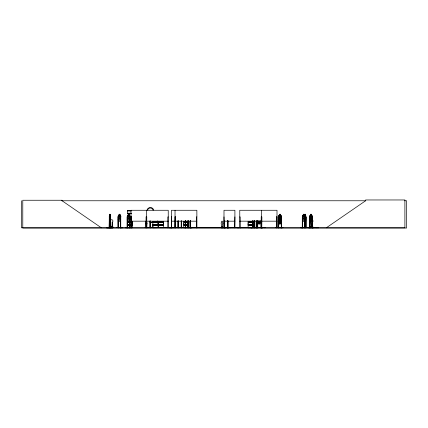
<?xml version="1.0" encoding="UTF-8"?>
<svg xmlns="http://www.w3.org/2000/svg" width="428" height="428" viewBox="0 0 428 428"><rect width="100%" height="100%" fill="white"/><g stroke="black" fill="none" stroke-linecap="round" stroke-linejoin="round"><path stroke-width="0.64" d="M132.493 223.523L132.493 222.266L127.737 222.266M152.887 224.775L152.887 223.523L152.882 224.775L157.986 224.775L157.986 222.266L150.084 222.223L150.485 222.223L150.485 222.592M157.98 223.523L157.98 222.266M158.339 224.775L158.339 222.266L163.442 222.266L163.437 224.775L158.339 224.775L158.344 223.523M163.437 223.523L163.437 222.266M183.794 224.775L183.794 222.266L188.898 222.266L188.892 224.775L183.794 224.775L183.799 223.523M188.892 223.523L188.892 222.266M253.21 224.775L248.106 224.775L248.112 223.523M150.089 222.592L153.133 222.635M148.142 227.6L152.266 227.6M310.76 220.704A1.364 1.134 -90 0 0 311.054 222.025L311.29 227.279L312.467 227.279L312.654 222.025A1.364 1.134 -90 0 0 312.146 219.741M312.467 227.279L312.654 222.025M112.307 227.279L112.564 222.025A1.364 1.241 -90 0 0 112.441 219.976A1.364 1.241 -90 0 0 110.611 220.377M146.793 227.391L146.981 223.887A0.909 0.909 0 0 0 146.793 222.458M311.397 226.605C311.975 226.417 311.44 226.487 311.488 226.685M311.563 226.524L311.884 226.61L311.723 226.38M111.986 226.685C111.724 226.337 111.708 226.498 112.061 226.685M111.847 226.38L111.949 226.669M109.322 219.243L109.498 217.906L110.51 217.906L110.52 225.171L109.488 225.171L109.365 223.828L109.531 225.171M110.033 221.388L110.387 219.746L110.012 220.998L109.536 218.601L109.734 214.262M110.563 225.171L110.713 220.227L110.515 219.757L109.493 219.757L109.365 220.254L109.531 219.757M305.72 221.014L305.876 216.076L305.421 215.605M169.841 227.771L179.814 227.594L169.172 227.803M169.846 227.6L179.814 227.594M188.898 227.696L188.898 225.278L183.794 225.278L183.735 227.798M107.225 227.771L112.489 227.798M111.098 227.771L111.087 226.915M109.541 220.318L109.755 219.243L110.157 219.243L110.371 220.318M110.371 218.601L110.157 219.676C108.996 218.858 109.75 225.572 110.017 221.597L110.349 222.849L110.06 221.394M223.967 227.771L223.999 210.271L234.908 210.271L234.886 227.803M120.45 220.971L120.739 219.676M120.466 221.014L120.803 216.076L120.493 215.605L119.894 215.605M129.556 221.014L129.887 216.076L129.545 215.605M129.887 219.682L129.588 221.014L127.507 221.014L127.239 219.682L127.544 221.014M312.461 219.682L312.103 221.014L309.877 221.014L309.583 219.682L309.909 221.014M281.153 221.014L281.506 219.682M278.355 218.585L278.74 217.247L281.185 217.247M311.643 226.599L311.445 226.359M122.29 227.771L116.486 227.584L122.269 227.803M125.548 227.776L132.423 227.75M125.57 227.6L132.493 227.626M109.252 227.803L109.44 215.605M109.739 224.657L110.215 224.657L110.199 223.272L110.627 222.817M260.026 227.594L262.958 227.803L260.026 227.75M262.936 227.594L249.968 227.75M252.729 227.776L252.697 220.837M300.863 227.803L307.914 227.6L300.836 227.771M313.911 227.626L318.464 227.482L318.603 227.782L308.149 227.75L313.981 227.771M311.044 227.6L310.728 227.792M129.545 227.771L129.582 216.9M304.699 215.605L304.543 227.803M276.953 227.776L276.905 216.9M277.087 227.771L276.611 227.407M279.671 227.771L275.53 227.578L282.919 227.776M279.682 227.6L275.552 227.6M183.746 227.739L192.044 227.776M146.248 216.9L146.135 227.782L146.151 216.9L146.51 216.9L146.413 227.803M146.355 227.75L146.51 227.407M174.79 227.782L174.843 227.466M174.977 227.771L175.186 216.9M181.124 227.771L181.204 220.746M239.707 227.75L239.723 227.407M304.613 218.601L304.142 219.676L303.254 219.676L302.783 218.601L302.783 216.097L303.254 215.648L303.254 214.262M280.431 219.676L280.955 218.601L280.955 216.097L280.431 215.648L280.468 214.262L279.43 214.262L279.463 215.648L278.944 216.097L279.463 222.169L280.431 222.169L280.431 219.666L279.463 219.666M279.463 218.59L278.938 219.666L278.938 222.169L279.463 222.619L279.425 224.005L280.468 224.005L280.431 222.619L280.955 222.169L280.431 216.097L279.463 216.097L279.463 218.601L280.431 218.601M118.198 227.803L118.155 216.081L118.428 215.605L119.059 215.605M118.187 216.081L118.465 215.605M258.828 221.099C257.244 222.646 259.411 222.448 259.389 220.944C259.389 222.437 261.471 222.646 259.93 221.105M302.259 227.803L302.307 216.081L302.575 215.605L303.254 215.605M302.307 216.081L302.607 215.605M309.567 227.803L309.583 216.081L309.915 215.605L310.562 215.605M281.132 222.619L281.447 222.164L281.159 217.247L281.474 218.59M281.148 222.662L281.506 222.186M152.882 227.696L152.882 225.278L157.986 225.278L157.986 227.696L152.871 227.798M311.365 227.482L311.365 226.915L310.605 226.915L310.621 227.707M311.991 227.707L312.44 227.782L312.461 216.076L311.482 215.605M312.515 227.803L312.531 216.9L312.167 216.9L312.413 227.803M316.672 227.798L316.795 227.482L317.078 227.707M318.047 227.798L318.469 227.626L308.149 227.6M106.765 227.798L106.963 227.792M108.354 227.626C107.251 227.755 108.803 228.017 108.359 227.482M111.114 227.707L111.574 227.803M112.441 227.771L112.708 227.803M112.848 227.798L112.949 226.915L112.339 226.915L112.339 227.482M261.385 222.186L260.957 222.662L257.833 222.662L257.362 222.191M146.911 227.589L147.023 227.209L146.67 227.803M146.756 227.685L147.13 227.792L146.916 227.209M221.19 227.792L221.367 227.209L221.469 227.589M221.485 227.792L221.206 227.803L221.372 227.209M221.287 227.803L226.118 227.798L221.292 227.589M221.292 227.733L221.64 227.685M222.469 227.685L222.737 227.209L222.662 227.798M127.383 227.701L127.303 216.103M146.109 221.078L145.884 222.458A0.909 0.909 0 0 0 145.697 223.887L145.884 227.391M248.112 227.626L258.271 227.75L248.096 227.798M326.318 227.803L365.608 200.764L365.608 199.967L404.893 199.967L404.893 227.803L21.4 227.803L21.4 200.764M106.519 227.707L112.949 227.696M106.379 227.803L106.497 227.482L110.579 227.407M106.62 227.803L113.051 227.792M145.927 227.733C145.258 228.226 145.82 226.653 145.766 227.589M146.665 227.739L146.783 216.9L146.151 216.9M222.48 227.803L222.747 227.803M175.041 227.407L174.999 227.803L175.041 210.271M261.38 227.407L261.337 227.803L261.695 227.776L261.738 216.9M61.568 200.764L365.812 200.764M404.594 200.764L406.6 200.764L406.6 228.033L22.78 228.033L22.78 200.251L62.071 200.251L62.071 200.764L101.356 227.803M127.389 210.667L131.225 210.667M131.225 210.763L127.389 210.769L127.4 213.187L131.225 213.187M127.4 210.918L131.219 210.918M127.362 213.358L131.241 213.358M127.362 213.513L131.241 213.513M127.394 213.69L131.225 213.69M119.931 214.262L119.027 214.262L119.086 215.648L118.652 216.097L118.652 218.601L119.086 219.676L119.899 219.676L120.338 218.601L119.931 214.262L119.867 215.648M129.015 214.262L128.111 214.262L128.175 215.648L127.737 216.097L127.737 218.601L128.175 219.676L128.989 219.676L129.422 218.601L128.983 214.262L129.015 215.605L129.582 215.605M303.222 214.262L304.206 214.262L304.142 215.648L304.613 216.097M109.707 214.305L110.157 214.305M119.054 214.305L119.899 214.305M128.138 214.305L128.989 214.305M279.463 214.305L280.463 214.305M303.254 214.305L304.174 214.305M304.982 214.305L305.448 214.305M310.562 214.305L311.482 214.305M305.057 214.53L305.33 214.53L305.057 214.979M109.397 215.605L109.734 215.605M110.124 215.605L110.585 216.097L110.408 215.605M128.143 215.605L127.517 215.605L127.266 216.103L127.282 227.803M279.457 215.605L278.719 215.605L278.387 216.081L278.366 227.803M304.174 215.605L305.009 215.605M109.408 215.648L110.44 215.648M118.444 215.648L120.482 215.648M127.528 215.648L129.566 215.648L129.823 216.097M278.735 215.648L281.153 215.648M302.591 215.648L305.747 215.648M309.899 215.648L312.114 215.648L312.397 216.097L312.082 220.971L309.899 220.971M109.263 216.081L109.306 227.803M129.855 216.076L129.812 227.803M281.506 216.076L281.533 227.803M304.511 216.081L304.693 221.014M309.583 216.081L309.695 227.803M129.288 216.194L131.225 216.194M129.946 216.37L131.241 216.37M129.946 216.525L131.241 216.525M129.288 216.702L131.225 216.702M109.375 216.9L109.119 227.803M110.542 216.9L110.274 219.757M120.391 216.9L120.739 216.9M129.823 216.9L129.475 216.9L129.449 227.803M130.984 216.9L131.348 216.9L131.391 227.776M168.231 216.9L167.856 216.9L167.813 227.803M171.43 216.9L171.665 227.803M175.041 216.9L175.41 216.9L175.432 227.803M196.859 216.9L196.489 216.9L196.447 227.803M223.999 216.9L224.138 227.803M234.908 216.9L234.699 227.803L234.742 227.407M239.766 216.9L240.135 216.9L240.178 227.803M277.007 216.9L276.649 216.9L276.616 227.803M278.398 216.9L278.772 216.9L278.772 218.178M302.291 216.9L302.65 216.9L302.671 227.803L302.548 216.9M304.543 216.9L304.683 227.803M309.599 216.9L309.958 216.9L309.99 227.803M110.274 218.414L109.793 218.414L109.627 220.249L109.846 223.828L110.258 223.828L110.478 222.753L110.258 219.799M109.75 218.601L110.157 218.601L110.157 216.097L109.75 216.097L109.803 219.799M110.183 218.681L109.932 219.238L110.183 219.131M129.288 219.05L131.219 219.05L129.283 219.12M129.283 219.248L131.225 219.248M129.283 219.35L131.225 219.339M129.288 219.494L131.219 219.494M109.263 219.682L109.391 220.57M118.155 219.682L118.454 221.014L120.503 221.014M278.387 219.682L278.735 221.014L281.18 221.014M118.444 220.971L120.482 220.971M127.528 220.971L129.566 220.971M281.153 220.971L278.735 220.971L278.451 216.103M302.591 220.971L305.747 220.971M305.763 221.014L302.569 221.014L302.275 219.682L302.601 221.014M130.984 221.18L168.231 221.18M171.43 221.18L196.859 221.18M223.999 221.18L234.908 221.18M239.766 221.18L277.007 221.18M127.737 221.763L132.498 221.763M152.882 221.763L157.986 221.763M158.339 221.763L163.442 221.763M183.794 221.763L188.898 221.763M248.106 221.763L253.21 221.763M127.704 221.939L132.536 221.939M152.85 221.939L158.023 221.939M158.301 221.939L163.475 221.939M183.756 221.939L188.93 221.939M248.069 221.939L253.242 221.939M110.611 221.741A1.364 1.241 -90 0 0 110.809 222.025L110.847 222.025M112.564 222.025L112.345 227.279L111.066 227.279L110.809 222.025M311.054 222.025L311.333 227.279M127.704 222.095L132.536 222.095M152.85 222.095L158.023 222.095M158.301 222.095L163.475 222.095M183.756 222.095L188.93 222.095M248.069 222.095L253.242 222.095M278.382 222.191L278.751 222.662L281.175 222.662M253.21 222.266L248.106 222.266L248.106 224.775M109.311 222.844L109.782 223.314L109.782 224.657L110.199 224.614M109.509 223.272L109.798 223.272M110.199 223.272L110.499 223.272M127.737 224.775L132.498 224.775L132.498 222.266M127.704 224.946L132.536 224.946M152.85 224.946L158.023 224.946M158.301 224.946L163.475 224.946M183.756 224.946L188.93 224.946M248.069 224.946L253.242 224.946M127.704 225.101L132.536 225.101M152.85 225.101L158.023 225.101M158.301 225.101L163.475 225.101M183.756 225.101L188.93 225.101M248.069 225.101L253.242 225.101M127.737 225.278L132.498 225.278L132.498 227.696L125.57 227.75M253.21 225.278L248.106 225.278L248.106 227.696M111.692 226.289L112.302 226.289L112.302 227.482M110.622 226.915L111.232 226.915L111.232 227.482M312.173 226.915L312.932 226.915L312.932 227.626M108.867 227.37L109.771 227.37M314.623 227.37L315.527 227.37M110.766 227.482L112.805 227.482L112.805 226.915M118.412 227.407L118 227.407L118 227.803L118.032 216.9L118.379 216.9L118.299 227.803L118.214 216.103M120.364 227.407L120.771 227.407M127.089 227.407L127.496 227.407L127.491 227.803L127.464 216.9L127.116 216.9L127.111 227.803M129.449 227.407L129.861 227.407M130.952 227.407L131.385 227.407M146.114 227.407L146.825 227.407M278.361 227.407L278.81 227.407L278.805 227.803M281.629 227.407L281.18 227.407L281.185 227.803M302.254 227.407L302.687 227.407M304.517 227.407L305.26 227.407M305.747 227.407L306.063 227.407M309.562 227.407L309.995 227.407M145.071 227.584L147.949 227.6M181.616 227.519L192.033 227.771M221.704 227.514L228.809 227.776L227.257 227.803M116.48 227.6L122.285 227.6M157.98 227.626L152.887 227.626L152.887 225.278M158.344 227.626L163.437 227.626M183.799 227.626L192.022 227.594M280.308 227.6L282.892 227.6L280.286 227.803M300.841 227.6L307.914 227.6M168.284 227.75L168.231 210.271L130.984 210.271L130.984 227.803M227.311 227.776L228.782 227.75M234.956 227.771L234.929 227.407M239.68 227.691L241.044 227.803M261.583 216.9L261.374 227.771M261.481 227.407L261.61 227.803M158.237 221.811L158.36 221.426L157.536 220.95M261.84 227.798L261.872 227.407M185.287 227.771L185.324 220.746M312.065 227.792L312.14 227.407M310.947 227.707L310.6 227.626M278.468 227.771L278.489 222.03M278.591 227.776L278.682 216.9M146.563 221.078L146.793 221.474M281.538 216.076L281.143 215.605L280.468 215.605L280.495 214.262M304.784 215.605L305.153 216.076M304.773 215.648L305.089 216.097M120.461 215.605L120.771 216.097L120.744 227.803M261.562 227.782L261.583 210.271M305.715 215.605L305.945 227.803M110.467 217.906L110.627 219.243M254.441 227.798L254.376 227.407M312.798 226.915L312.798 227.482L310.739 227.482L310.739 226.915M312.37 227.407L312.328 227.803M312.269 216.9L312.237 227.803M311.718 227.482L311.771 226.289L311.199 226.289L311.199 227.482M311.252 226.289L311.252 227.482M310.562 214.262L310.562 215.648L310.086 216.097L310.086 218.601L310.562 219.676L311.45 219.676L311.921 218.601L311.514 214.262L310.53 214.262L310.53 215.605M309.856 216.9L309.888 227.803M309.76 227.407L309.744 227.803M306.041 227.803L306.036 216.9L305.763 227.803M305.865 227.407L305.897 227.803M305.464 215.605L305.464 214.262L304.966 214.262L304.982 219.676L305.405 219.676L305.629 218.601L305.421 214.262M305.223 220.746L305.223 227.803M305.121 220.746L305.153 227.803M305.009 214.262L305.025 215.648M305.078 227.407L305.02 227.803M304.961 220.746L304.929 227.803M304.859 219.462L304.832 227.803L304.806 219.462M304.613 227.407L304.634 227.803M302.452 227.407L302.435 227.803M302.339 216.103L302.361 227.803M281.592 227.803L281.592 216.9L281.217 216.9L281.271 227.803M281.442 227.407L281.453 227.803M281.303 216.9L281.303 218.178M281.303 222.03L281.367 227.803M279.398 222.662L279.398 224.005M278.772 222.03L278.719 227.803M278.532 227.407L278.548 227.803M276.991 227.803L277.007 210.271L239.766 210.271L239.808 227.803M276.75 216.9L276.793 227.803M276.659 227.407L276.718 227.803M265.504 227.803L265.504 227.466L147.574 227.466L147.574 227.803M264.745 227.466L264.745 227.803M264.622 227.466L264.622 227.803M261.77 227.803L261.84 216.9L261.214 216.9L261.171 227.803M261.251 227.407L261.294 227.803M260.968 220.746L261.01 227.803M260.93 227.407L260.93 227.803M260.668 220.918L260.668 222.169L259.999 222.619L260.042 224.005L258.705 224.005L258.705 222.662M259.999 220.918L259.999 222.169L258.747 222.169L258.747 220.918M258.747 223.962L258.747 222.619L258.079 222.169L258.079 220.918M257.704 220.746L257.747 227.803M257.661 227.407L257.656 227.803M257.405 220.976L257.405 222.169M257.415 227.466L257.415 227.803M257.335 220.746L257.335 227.803L257.292 227.407M256.656 227.466L256.656 227.803M256.425 227.407L256.425 227.803M256.393 220.837L256.329 227.803M256.26 220.837L256.265 227.803M256.201 220.837L256.195 227.803M254.344 220.746L254.328 227.803M254.243 220.746L254.184 227.803M254.146 227.407L254.13 227.803M254.082 220.746L254.055 227.803M253.981 220.746L253.954 227.803M252.862 227.407L252.878 227.803L252.83 220.837M252.638 220.837L252.622 227.803M251.803 227.519L251.803 227.803M251.771 227.407L251.701 227.803M251.611 227.407L251.675 227.803M251.514 227.407L251.573 227.803M251.482 227.407L251.429 227.803M251.413 227.407L251.413 227.803M240.092 227.407L240.092 227.803M238.92 227.803L237.572 227.803M238.118 227.466L238.107 227.803M237.353 227.466L237.353 227.803M230.692 227.466L230.692 227.803M229.927 227.466L229.927 227.803M227.996 220.746L228.033 227.803M227.942 220.746L227.883 227.803M227.707 227.407L227.707 227.803M227.648 220.746L227.648 227.803M227.6 220.746L227.557 227.803M224.609 220.746L224.652 227.803M224.556 220.746L224.577 227.803M224.32 227.407L224.315 227.803M224.267 220.746L224.24 227.803M224.117 227.466L224.117 227.803M222.266 227.589L222.266 226.792L221.848 226.792L221.848 227.589M197.64 227.466L197.64 227.803M196.912 227.803L196.859 210.271L171.43 210.271L171.425 227.803M196.816 227.407L196.843 227.803M196.532 227.407L196.532 227.803M190.567 220.837L190.572 227.803M190.471 220.837L190.471 227.803M190.353 227.407L190.423 227.803M190.31 220.837L190.278 227.803M190.209 220.837L190.182 227.803M188.256 220.746L188.256 227.803M188.154 220.746L188.154 227.803M188.111 227.407L188.036 227.803M187.994 220.746L187.962 227.803M187.892 220.746L187.865 227.803M185.715 227.407L185.715 227.803M185.682 220.746L185.613 227.803M185.581 220.746L185.538 227.803L185.484 227.407M185.42 220.746L185.394 227.803M185.249 227.803L185.206 227.407L185.164 227.803M184.837 227.407L184.88 227.803M184.794 227.519L184.794 227.803M181.616 227.407L181.616 227.803M181.574 220.746L181.574 227.803M181.247 227.407L181.247 227.803M178.23 220.837L178.23 227.803M178.144 227.407L178.16 227.803M178.112 220.837L178.101 227.803M178.005 220.837L177.989 227.803M175.453 227.407L175.453 227.803M175.303 220.837L175.33 227.803M175.143 216.9L175.116 227.803M171.542 216.9L171.542 227.803M171.51 227.407L171.494 227.803M168.183 227.407L168.188 227.803M167.899 227.407L167.904 227.803M150.084 220.95L150.067 227.803M149.977 220.987L149.961 227.803M148.372 227.466L148.372 227.803M146.413 210.271L146.44 227.803M131.252 216.9L131.278 227.803M131.145 227.407L131.203 227.803M131.086 216.9L131.086 227.803M129.716 216.9L129.743 227.803M129.631 227.407L129.673 227.803M127.127 227.407L127.196 227.803M120.632 216.9L120.659 227.803M120.589 227.407L120.557 227.803M120.498 216.9L120.471 227.803M120.391 220.746L120.364 227.803M118.379 227.407L118.406 227.803M111.735 226.289L111.692 227.482M110.558 216.076L110.601 220.436M110.542 224.598L110.552 227.803M110.478 227.407L110.461 227.803M110.408 219.462L110.167 214.262L109.696 214.262L109.707 215.648M110.408 224.598L110.413 227.803M110.29 224.598L110.274 227.803L110.264 227.407M110.231 218.414L110.215 219.799M109.391 220.238L109.391 223.833M109.397 227.407L109.386 227.803M109.092 227.407L109.108 227.803M107.278 227.482L107.235 227.803M147.066 209.966A3.435 3.435 0 0 1 153.706 209.966M147.558 210.116A2.868 2.868 0 0 1 153.101 210.116M222.694 223.887L222.506 227.391L221.597 227.391L221.404 223.887A0.909 0.909 0 0 1 221.597 222.458C220.768 220.666 223.336 220.666 222.506 222.458A0.909 0.909 0 0 1 222.694 223.887M279.008 219.04L279.693 220.634L279.035 222.175L279.923 220.944L280.779 222.175L280.126 220.639C281.517 219.045 280.335 218.178 279.901 220.345L279.008 219.04M110.082 214.53L109.825 214.979L110.082 214.53M119.754 214.53L119.23 214.53L119.23 214.979L119.754 214.979L119.754 214.53M128.844 214.53L128.32 214.53L128.32 214.979L128.844 214.979L128.844 214.53M280.26 214.53L279.634 214.53L279.634 214.979L280.26 214.979L280.26 214.53M303.982 214.53L303.415 214.53L303.415 214.979L303.982 214.979L303.982 214.53M311.29 214.53L310.723 214.53L310.723 214.979L311.29 214.979L311.29 214.53M119.899 216.097L119.086 216.097L119.086 218.601L119.899 218.601L119.899 216.097M128.989 216.097L128.175 216.097L128.175 218.601L128.989 218.601L128.989 216.097M304.142 216.097L303.254 216.097L303.254 218.601L304.142 218.601L304.142 216.097M305.405 216.097L304.982 216.097L304.982 218.601L305.405 218.601L305.405 216.097M311.45 216.097L310.562 216.097L310.562 218.601L311.45 218.601L311.45 216.097M110.258 220.249L109.846 220.249L109.846 222.753L110.258 222.753L110.258 220.249M259.775 223.288L258.972 223.288L258.972 223.737L259.775 223.737L259.775 223.288M280.26 223.288L279.634 223.288L279.634 223.737L280.26 223.737L280.26 223.288M163.442 225.278L158.339 225.278L158.339 227.696L163.448 227.701L163.442 225.278M150.415 227.803L150.431 220.987L150.389 227.803"/></g></svg>
